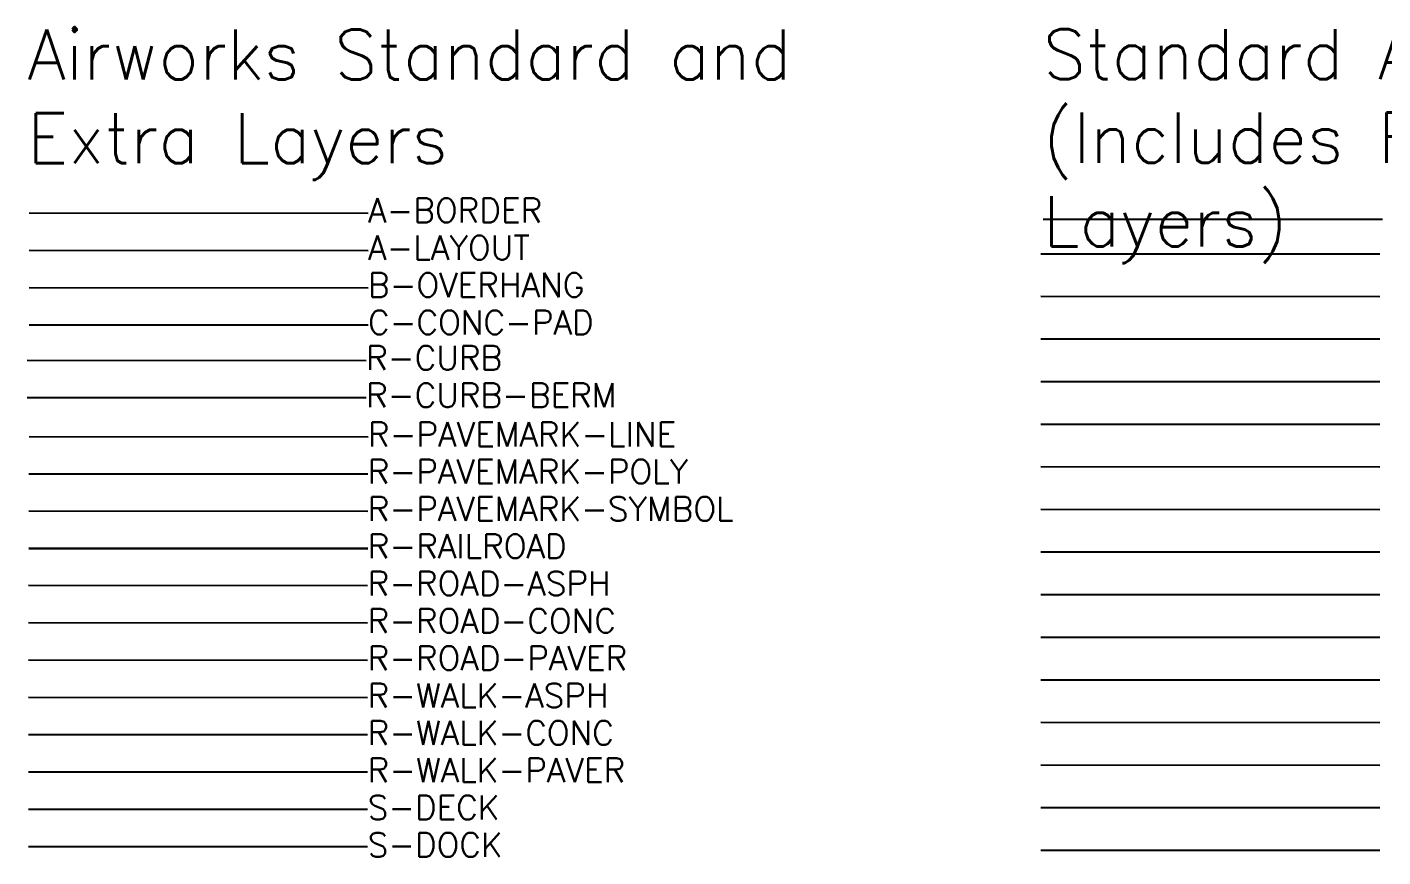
# Model space of a CAD drawing. Header units: metres. Extents: x -7 to 1567, y -1439 to 351.
# Drawn here: x 0 to 677, y -544 to -130 of the extents above; entities that cross this region are included whole.
import ezdxf

# ---------------------------------------------------------------- set-up
doc = ezdxf.new("R2010")
doc.units = ezdxf.units.M
for name, color, linetype in [('A-BLOCK-LABEL', 7, 'Continuous'), ('A-BORDER', 7, 'Continuous'), ('A-DRIVEWAY-WIDTH', 7, 'Continuous'), ('A-LAYOUT', 7, 'Continuous'), ('A-ROAD-CENTERLINE', 7, 'Continuous'), ('A-ROAD-SHOULDER', 7, 'Continuous'), ('A-ROAD-WIDTH', 7, 'Continuous'), ('B-OVERHANG', 3, 'Continuous'), ('B-OVERHANG-A', 3, 'Continuous'), ('B-OVERHANG-OTHER', 1, 'Continuous'), ('C-CONC-PAD', 51, 'Continuous'), ('R-CURB', 210, 'Continuous'), ('R-CURB-BERM', 216, 'Continuous'), ('R-PARKING-ASPH', 211, 'Continuous'), ('R-PARKING-CONC', 30, 'Continuous'), ('R-PARKING-PAVER', 31, 'Continuous'), ('R-PARKING-UNPAVED', 3, 'Continuous'), ('R-PAVEMARK-LINE', 1, 'Continuous'), ('R-PAVEMARK-POLY', 4, 'Continuous'), ('R-PAVEMARK-SYMBOL', 3, 'Continuous'), ('R-ROAD-ASPH', 5, 'Continuous'), ('R-ROAD-CONC', 161, 'Continuous'), ('R-ROAD-PAVER', 173, 'Continuous'), ('R-ROAD-UNPAVED', 20, 'Continuous'), ('R-WALK-ASPH', 211, 'Continuous'), ('R-WALK-CONC', 34, 'Continuous'), ('R-WALK-PAVER', 37, 'Continuous'), ('S-DECK', 52, 'Continuous'), ('S-DOCK', 42, 'Continuous')]:
    doc.layers.add(name, color=color, linetype=linetype)
doc.layers.add('R-RAILROAD', color=222, linetype='TRACKS', lineweight=35)
doc.styles.get("Standard").update_dxf_attribs({"font": 'simplex.shx'})
doc.linetypes.add('TRACKS', pattern='A,0.15,[130,ltypeshp.shx,S=0.25,R=0,X=0,Y=0],0.15', length=0.3)

msp = doc.modelspace()

# ---------------------------------------------------------------- linework, layer by layer
at = {"layer": 'A-BLOCK-LABEL'}
msp.add_line((675.27, -243.35), (506.06, -243.28), dxfattribs=at)
at = {"layer": 'A-BORDER'}
for p, q in [((170.29, -223.02, 1100), (1.07, -222.95, 1100)), ((676.51, -226.08, 1100), (507.3, -226.02, 1100))]:
    msp.add_line(p, q, dxfattribs=at)
at = {"layer": 'A-DRIVEWAY-WIDTH'}
msp.add_line((675.27, -370.79), (506.05, -370.73), dxfattribs=at)
at = {"layer": 'A-LAYOUT'}
msp.add_line((170.29, -241.62, 1080), (1.07, -241.55, 1080), dxfattribs=at)
at = {"layer": 'A-ROAD-CENTERLINE'}
msp.add_line((675.27, -349.54), (506.05, -349.48), dxfattribs=at)
at = {"layer": 'A-ROAD-SHOULDER'}
msp.add_line((675.27, -307.04), (506.05, -306.98), dxfattribs=at)
at = {"layer": 'A-ROAD-WIDTH'}
msp.add_line((675.27, -328.29), (506.05, -328.23), dxfattribs=at)
at = {"layer": 'B-OVERHANG'}
msp.add_line((170.29, -260.22, 1060), (1.07, -260.15, 1060), dxfattribs=at)
at = {"layer": 'B-OVERHANG-A'}
msp.add_line((675.27, -264.54), (506.05, -264.48), dxfattribs=at)
at = {"layer": 'B-OVERHANG-OTHER'}
msp.add_line((675.27, -285.79), (506.05, -285.73), dxfattribs=at)
at = {"layer": 'C-CONC-PAD'}
msp.add_line((170.29, -278.82, 1040), (1.07, -278.75, 1040), dxfattribs=at)
at = {"layer": 'R-CURB'}
msp.add_line((169.33, -296.47, 1000), (0.11, -296.4, 1000), dxfattribs=at)
at = {"layer": 'R-CURB-BERM'}
msp.add_line((169.33, -315.07, 980), (0.11, -315, 980), dxfattribs=at)
at = {"layer": 'R-PARKING-ASPH'}
msp.add_line((675.27, -477.04), (506.05, -476.98), dxfattribs=at)
at = {"layer": 'R-PARKING-CONC'}
msp.add_line((675.27, -498.29), (506.05, -498.23), dxfattribs=at)
at = {"layer": 'R-PARKING-PAVER'}
msp.add_line((675.27, -519.54), (506.05, -519.48), dxfattribs=at)
at = {"layer": 'R-PARKING-UNPAVED'}
msp.add_line((675.27, -540.79), (506.05, -540.73), dxfattribs=at)
at = {"layer": 'R-PAVEMARK-LINE'}
msp.add_line((170.28, -334.55, 960), (1.07, -334.48, 960), dxfattribs=at)
at = {"layer": 'R-PAVEMARK-POLY'}
msp.add_line((170.15, -353.05, 920), (0.94, -352.98, 920), dxfattribs=at)
at = {"layer": 'R-PAVEMARK-SYMBOL'}
msp.add_line((170.15, -371.65, 900), (0.94, -371.58, 900), dxfattribs=at)
at = {"layer": 'R-RAILROAD'}
msp.add_line((170.15, -390.25, 880), (0.94, -390.18, 880), dxfattribs=at)
at = {"layer": 'R-ROAD-ASPH'}
for p, q in [((675.27, -392.04), (506.05, -391.98)), ((170.05, -408.73, 840), (0.84, -408.66, 840))]:
    msp.add_line(p, q, dxfattribs=at)
at = {"layer": 'R-ROAD-CONC'}
for p, q in [((675.27, -413.29), (506.05, -413.23)), ((170.05, -427.33, 820), (0.84, -427.26, 820))]:
    msp.add_line(p, q, dxfattribs=at)
at = {"layer": 'R-ROAD-PAVER'}
for p, q in [((675.27, -434.54), (506.05, -434.48)), ((170.05, -445.93, 800), (0.84, -445.86, 800))]:
    msp.add_line(p, q, dxfattribs=at)
at = {"layer": 'R-ROAD-UNPAVED'}
msp.add_line((675.27, -455.79), (506.05, -455.73), dxfattribs=at)
at = {"layer": 'R-WALK-ASPH'}
msp.add_line((170.05, -464.53, 780), (0.84, -464.46, 780), dxfattribs=at)
at = {"layer": 'R-WALK-CONC'}
msp.add_line((170.05, -483.13, 760), (0.84, -483.06, 760), dxfattribs=at)
at = {"layer": 'R-WALK-PAVER'}
msp.add_line((170.05, -501.73, 740), (0.84, -501.66, 740), dxfattribs=at)
at = {"layer": 'S-DECK'}
msp.add_line((170.05, -520.33, 720), (0.84, -520.26, 720), dxfattribs=at)
at = {"layer": 'S-DOCK'}
msp.add_line((170.05, -538.93, 700), (0.84, -538.86, 700), dxfattribs=at)

# ---------------------------------------------------------------- texts
at = {"char_height": 25, "attachment_point": 1}
for s, insert in [('Airworks Standard and Extra Layers', (0.23, -131.31)), ('Standard A Layers (Includes Regular Layers)', (507.16, -131.09))]:
    msp.add_mtext_dynamic_manual_height_columns(s, width=426.6648, gutter_width=1, heights=[0], dxfattribs=dict(at, insert=insert))
at = {"layer": 'A-BORDER', "insert": (170.29, -215.48), "char_height": 12, "attachment_point": 1}
msp.add_mtext_dynamic_manual_height_columns('A-BORDER', width=61.4573, gutter_width=1, heights=[0], dxfattribs=at)
at = {"layer": 'A-LAYOUT', "insert": (170.29, -234.11), "char_height": 12, "attachment_point": 1}
msp.add_mtext_dynamic_manual_height_columns('A-LAYOUT', width=61.4573, gutter_width=1, heights=[0], dxfattribs=at)
at = {"layer": 'B-OVERHANG', "insert": (170.29, -252.73), "char_height": 12, "attachment_point": 1}
msp.add_mtext_dynamic_manual_height_columns('B-OVERHANG', width=61.4573, gutter_width=1, heights=[0], dxfattribs=at)
at = {"layer": 'C-CONC-PAD', "insert": (170.29, -271.36), "char_height": 12, "attachment_point": 1}
msp.add_mtext_dynamic_manual_height_columns('C-CONC-PAD', width=61.4573, gutter_width=1, heights=[0], dxfattribs=at)
at = {"layer": 'R-CURB', "insert": (169.33, -289.06), "char_height": 12, "attachment_point": 1}
msp.add_mtext_dynamic_manual_height_columns('R-CURB', width=61.4573, gutter_width=1, heights=[0], dxfattribs=at)
at = {"layer": 'R-CURB-BERM', "insert": (169.33, -307.69), "char_height": 12, "attachment_point": 1}
msp.add_mtext_dynamic_manual_height_columns('R-CURB-BERM', width=61.4573, gutter_width=1, heights=[0], dxfattribs=at)
at = {"layer": 'R-PAVEMARK-LINE', "insert": (170.28, -327.2), "char_height": 12, "attachment_point": 1}
msp.add_mtext_dynamic_manual_height_columns('R-PAVEMARK-LINE', width=61.4573, gutter_width=1, heights=[0], dxfattribs=at)
at = {"layer": 'R-PAVEMARK-POLY', "insert": (170.15, -345.75), "char_height": 12, "attachment_point": 1}
msp.add_mtext_dynamic_manual_height_columns('R-PAVEMARK-POLY', width=61.4573, gutter_width=1, heights=[0], dxfattribs=at)
at = {"layer": 'R-PAVEMARK-SYMBOL', "insert": (170.15, -364.37), "char_height": 12, "attachment_point": 1}
msp.add_mtext_dynamic_manual_height_columns('R-PAVEMARK-SYMBOL', width=61.4573, gutter_width=1, heights=[0], dxfattribs=at)
at = {"layer": 'R-RAILROAD', "insert": (170.15, -383), "char_height": 12, "attachment_point": 1}
msp.add_mtext_dynamic_manual_height_columns('R-RAILROAD', width=61.4573, gutter_width=1, heights=[0], dxfattribs=at)
at = {"layer": 'R-ROAD-ASPH', "insert": (170.05, -401.53), "char_height": 12, "attachment_point": 1}
msp.add_mtext_dynamic_manual_height_columns('R-ROAD-ASPH', width=61.4573, gutter_width=1, heights=[0], dxfattribs=at)
at = {"layer": 'R-ROAD-CONC', "insert": (170.05, -420.16), "char_height": 12, "attachment_point": 1}
msp.add_mtext_dynamic_manual_height_columns('R-ROAD-CONC', width=61.4573, gutter_width=1, heights=[0], dxfattribs=at)
at = {"layer": 'R-ROAD-PAVER', "insert": (170.05, -438.78), "char_height": 12, "attachment_point": 1}
msp.add_mtext_dynamic_manual_height_columns('R-ROAD-PAVER', width=61.4573, gutter_width=1, heights=[0], dxfattribs=at)
at = {"layer": 'R-WALK-ASPH', "insert": (170.05, -457.41), "char_height": 12, "attachment_point": 1}
msp.add_mtext_dynamic_manual_height_columns('R-WALK-ASPH', width=61.4573, gutter_width=1, heights=[0], dxfattribs=at)
at = {"layer": 'R-WALK-CONC', "insert": (170.05, -476.04), "char_height": 12, "attachment_point": 1}
msp.add_mtext_dynamic_manual_height_columns('R-WALK-CONC', width=61.4573, gutter_width=1, heights=[0], dxfattribs=at)
at = {"layer": 'R-WALK-PAVER', "insert": (170.05, -494.66), "char_height": 12, "attachment_point": 1}
msp.add_mtext_dynamic_manual_height_columns('R-WALK-PAVER', width=61.4573, gutter_width=1, heights=[0], dxfattribs=at)
at = {"layer": 'S-DECK', "insert": (170.05, -513.29), "char_height": 12, "attachment_point": 1}
msp.add_mtext_dynamic_manual_height_columns('S-DECK', width=61.4573, gutter_width=1, heights=[0], dxfattribs=at)
at = {"layer": 'S-DOCK', "insert": (170.05, -531.92), "char_height": 12, "attachment_point": 1}
msp.add_mtext_dynamic_manual_height_columns('S-DOCK', width=61.4573, gutter_width=1, heights=[0], dxfattribs=at)

doc.saveas('drawing.dxf')
